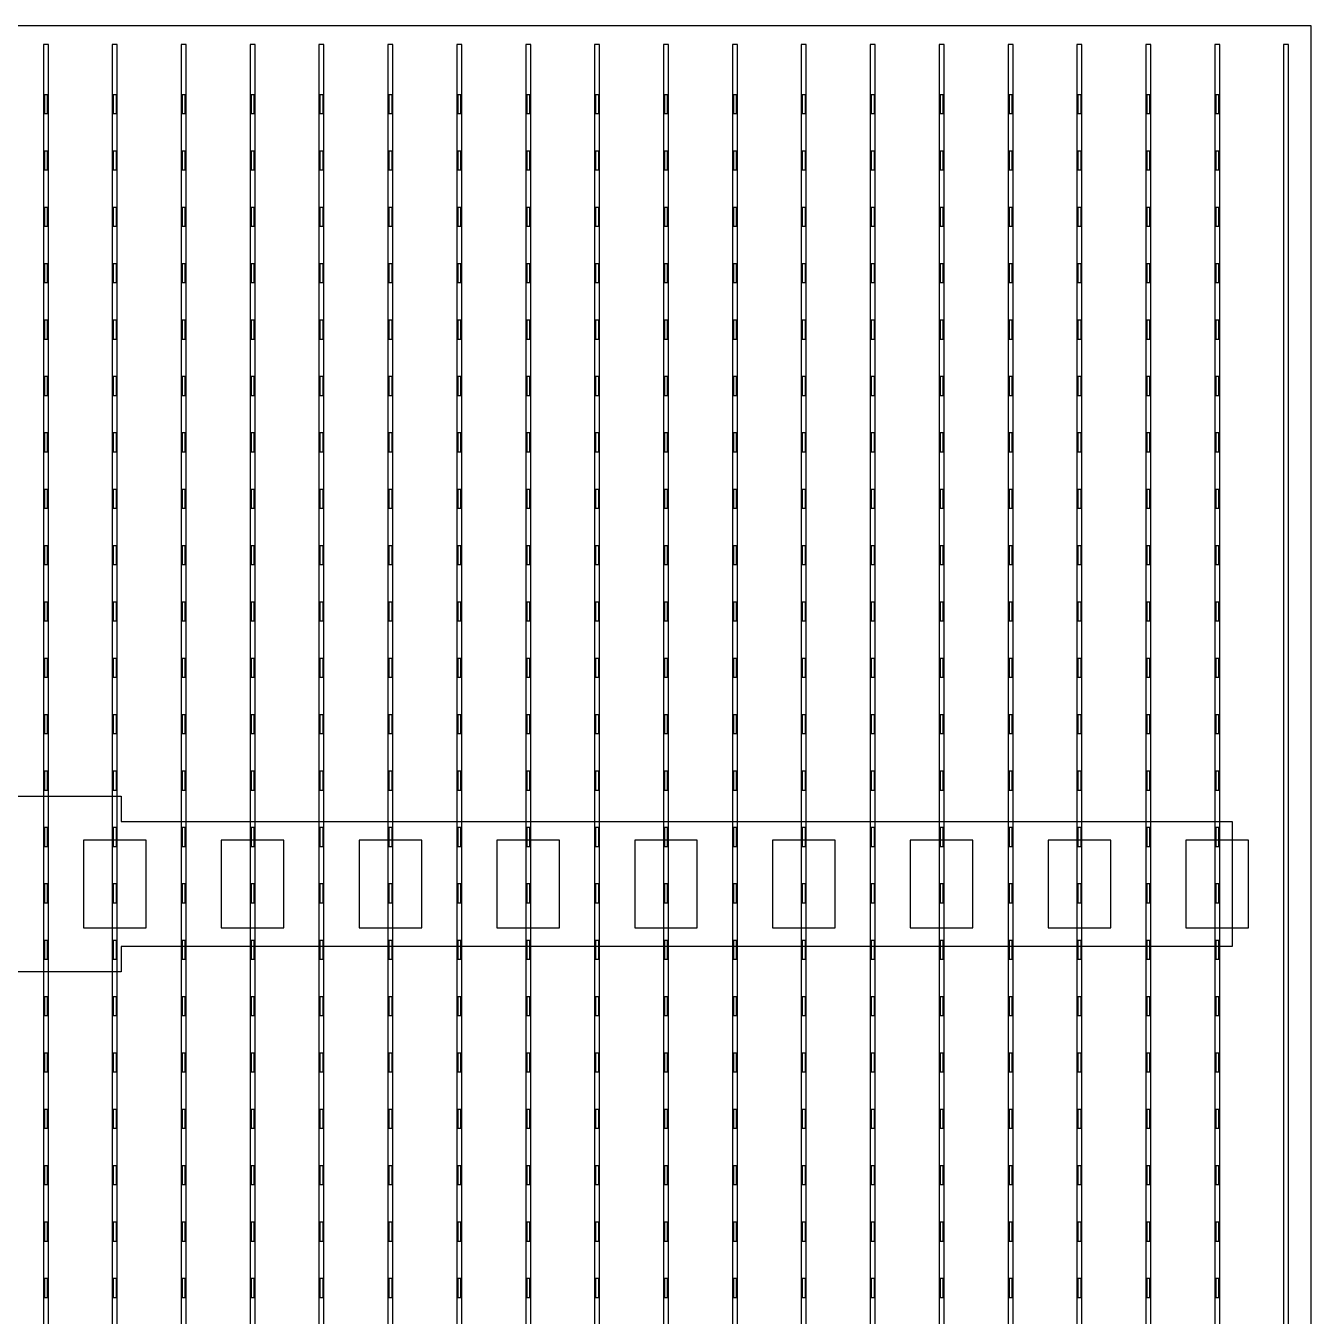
# Model space of a CAD drawing. Header units: millimetres. Extents: x -18 to 142, y -7 to 153.
# Drawn here: x 72.46 to 82.72, y 30.65 to 40.95 of the extents above; entities that cross this region are included whole.
import ezdxf

# ---------------------------------------------------------------- set-up
doc = ezdxf.new("R2010")
doc.units = ezdxf.units.MM
for name, color, linetype in [('BUSBARS', 3, 'Continuous'), ('CONTACT_PADS', 2, 'Continuous'), ('FINGERS', 1, 'Continuous'), ('INSULATION', 2, 'Continuous')]:
    doc.layers.add(name, color=color, linetype=linetype)

msp = doc.modelspace()

# ---------------------------------------------------------------- linework, layer by layer
at = {"layer": 'BUSBARS'}
msp.add_lwpolyline([(82.09, 34.6), (82.09, 33.6), (73.22, 33.6), (73.22, 33.4), (72.02, 33.4), (72.02, 33.6), (63.15, 33.6), (63.15, 34.6), (72.02, 34.6), (72.02, 34.8), (73.22, 34.8), (73.22, 34.6), (82.09, 34.6)], close=True, dxfattribs=at)
at = {"layer": 'CONTACT_PADS'}
for points in [[(72.633, 40.25), (72.633, 40.4), (72.608, 40.4), (72.608, 40.25), (72.633, 40.25)], [(73.183, 40.25), (73.183, 40.4), (73.158, 40.4), (73.158, 40.25), (73.183, 40.25)], [(73.733, 40.25), (73.733, 40.4), (73.708, 40.4), (73.708, 40.25), (73.733, 40.25)], [(74.283, 40.25), (74.283, 40.4), (74.258, 40.4), (74.258, 40.25), (74.283, 40.25)], [(74.833, 40.25), (74.833, 40.4), (74.808, 40.4), (74.808, 40.25), (74.833, 40.25)], [(75.383, 40.25), (75.383, 40.4), (75.358, 40.4), (75.358, 40.25), (75.383, 40.25)], [(75.933, 40.25), (75.933, 40.4), (75.908, 40.4), (75.908, 40.25), (75.933, 40.25)], [(76.483, 40.25), (76.483, 40.4), (76.458, 40.4), (76.458, 40.25), (76.483, 40.25)], [(77.033, 40.25), (77.033, 40.4), (77.008, 40.4), (77.008, 40.25), (77.033, 40.25)], [(77.583, 40.25), (77.583, 40.4), (77.558, 40.4), (77.558, 40.25), (77.583, 40.25)], [(78.133, 40.25), (78.133, 40.4), (78.108, 40.4), (78.108, 40.25), (78.133, 40.25)], [(78.683, 40.25), (78.683, 40.4), (78.658, 40.4), (78.658, 40.25), (78.683, 40.25)], [(79.233, 40.25), (79.233, 40.4), (79.208, 40.4), (79.208, 40.25), (79.233, 40.25)], [(79.783, 40.25), (79.783, 40.4), (79.758, 40.4), (79.758, 40.25), (79.783, 40.25)], [(80.333, 40.25), (80.333, 40.4), (80.308, 40.4), (80.308, 40.25), (80.333, 40.25)], [(80.883, 40.25), (80.883, 40.4), (80.858, 40.4), (80.858, 40.25), (80.883, 40.25)], [(81.433, 40.25), (81.433, 40.4), (81.408, 40.4), (81.408, 40.25), (81.433, 40.25)], [(81.983, 40.25), (81.983, 40.4), (81.958, 40.4), (81.958, 40.25), (81.983, 40.25)], [(72.633, 39.8), (72.633, 39.95), (72.608, 39.95), (72.608, 39.8), (72.633, 39.8)], [(73.183, 39.8), (73.183, 39.95), (73.158, 39.95), (73.158, 39.8), (73.183, 39.8)], [(73.733, 39.8), (73.733, 39.95), (73.708, 39.95), (73.708, 39.8), (73.733, 39.8)], [(74.283, 39.8), (74.283, 39.95), (74.258, 39.95), (74.258, 39.8), (74.283, 39.8)], [(74.833, 39.8), (74.833, 39.95), (74.808, 39.95), (74.808, 39.8), (74.833, 39.8)], [(75.383, 39.8), (75.383, 39.95), (75.358, 39.95), (75.358, 39.8), (75.383, 39.8)], [(75.933, 39.8), (75.933, 39.95), (75.908, 39.95), (75.908, 39.8), (75.933, 39.8)], [(76.483, 39.8), (76.483, 39.95), (76.458, 39.95), (76.458, 39.8), (76.483, 39.8)], [(77.033, 39.8), (77.033, 39.95), (77.008, 39.95), (77.008, 39.8), (77.033, 39.8)], [(77.583, 39.8), (77.583, 39.95), (77.558, 39.95), (77.558, 39.8), (77.583, 39.8)], [(78.133, 39.8), (78.133, 39.95), (78.108, 39.95), (78.108, 39.8), (78.133, 39.8)], [(78.683, 39.8), (78.683, 39.95), (78.658, 39.95), (78.658, 39.8), (78.683, 39.8)], [(79.233, 39.8), (79.233, 39.95), (79.208, 39.95), (79.208, 39.8), (79.233, 39.8)], [(79.783, 39.8), (79.783, 39.95), (79.758, 39.95), (79.758, 39.8), (79.783, 39.8)], [(80.333, 39.8), (80.333, 39.95), (80.308, 39.95), (80.308, 39.8), (80.333, 39.8)], [(80.883, 39.8), (80.883, 39.95), (80.858, 39.95), (80.858, 39.8), (80.883, 39.8)], [(81.433, 39.8), (81.433, 39.95), (81.408, 39.95), (81.408, 39.8), (81.433, 39.8)], [(81.983, 39.8), (81.983, 39.95), (81.958, 39.95), (81.958, 39.8), (81.983, 39.8)], [(72.633, 39.35), (72.633, 39.5), (72.608, 39.5), (72.608, 39.35), (72.633, 39.35)], [(73.183, 39.35), (73.183, 39.5), (73.158, 39.5), (73.158, 39.35), (73.183, 39.35)], [(73.733, 39.35), (73.733, 39.5), (73.708, 39.5), (73.708, 39.35), (73.733, 39.35)], [(74.283, 39.35), (74.283, 39.5), (74.258, 39.5), (74.258, 39.35), (74.283, 39.35)], [(74.833, 39.35), (74.833, 39.5), (74.808, 39.5), (74.808, 39.35), (74.833, 39.35)], [(75.383, 39.35), (75.383, 39.5), (75.358, 39.5), (75.358, 39.35), (75.383, 39.35)], [(75.933, 39.35), (75.933, 39.5), (75.908, 39.5), (75.908, 39.35), (75.933, 39.35)], [(76.483, 39.35), (76.483, 39.5), (76.458, 39.5), (76.458, 39.35), (76.483, 39.35)], [(77.033, 39.35), (77.033, 39.5), (77.008, 39.5), (77.008, 39.35), (77.033, 39.35)], [(77.583, 39.35), (77.583, 39.5), (77.558, 39.5), (77.558, 39.35), (77.583, 39.35)], [(78.133, 39.35), (78.133, 39.5), (78.108, 39.5), (78.108, 39.35), (78.133, 39.35)], [(78.683, 39.35), (78.683, 39.5), (78.658, 39.5), (78.658, 39.35), (78.683, 39.35)], [(79.233, 39.35), (79.233, 39.5), (79.208, 39.5), (79.208, 39.35), (79.233, 39.35)], [(79.783, 39.35), (79.783, 39.5), (79.758, 39.5), (79.758, 39.35), (79.783, 39.35)], [(80.333, 39.35), (80.333, 39.5), (80.308, 39.5), (80.308, 39.35), (80.333, 39.35)], [(80.883, 39.35), (80.883, 39.5), (80.858, 39.5), (80.858, 39.35), (80.883, 39.35)], [(81.433, 39.35), (81.433, 39.5), (81.408, 39.5), (81.408, 39.35), (81.433, 39.35)], [(81.983, 39.35), (81.983, 39.5), (81.958, 39.5), (81.958, 39.35), (81.983, 39.35)], [(72.633, 38.9), (72.633, 39.05), (72.608, 39.05), (72.608, 38.9), (72.633, 38.9)], [(73.183, 38.9), (73.183, 39.05), (73.158, 39.05), (73.158, 38.9), (73.183, 38.9)], [(73.733, 38.9), (73.733, 39.05), (73.708, 39.05), (73.708, 38.9), (73.733, 38.9)], [(74.283, 38.9), (74.283, 39.05), (74.258, 39.05), (74.258, 38.9), (74.283, 38.9)], [(74.833, 38.9), (74.833, 39.05), (74.808, 39.05), (74.808, 38.9), (74.833, 38.9)], [(75.383, 38.9), (75.383, 39.05), (75.358, 39.05), (75.358, 38.9), (75.383, 38.9)], [(75.933, 38.9), (75.933, 39.05), (75.908, 39.05), (75.908, 38.9), (75.933, 38.9)], [(76.483, 38.9), (76.483, 39.05), (76.458, 39.05), (76.458, 38.9), (76.483, 38.9)], [(77.033, 38.9), (77.033, 39.05), (77.008, 39.05), (77.008, 38.9), (77.033, 38.9)], [(77.583, 38.9), (77.583, 39.05), (77.558, 39.05), (77.558, 38.9), (77.583, 38.9)], [(78.133, 38.9), (78.133, 39.05), (78.108, 39.05), (78.108, 38.9), (78.133, 38.9)], [(78.683, 38.9), (78.683, 39.05), (78.658, 39.05), (78.658, 38.9), (78.683, 38.9)], [(79.233, 38.9), (79.233, 39.05), (79.208, 39.05), (79.208, 38.9), (79.233, 38.9)], [(79.783, 38.9), (79.783, 39.05), (79.758, 39.05), (79.758, 38.9), (79.783, 38.9)], [(80.333, 38.9), (80.333, 39.05), (80.308, 39.05), (80.308, 38.9), (80.333, 38.9)], [(80.883, 38.9), (80.883, 39.05), (80.858, 39.05), (80.858, 38.9), (80.883, 38.9)], [(81.433, 38.9), (81.433, 39.05), (81.408, 39.05), (81.408, 38.9), (81.433, 38.9)], [(81.983, 38.9), (81.983, 39.05), (81.958, 39.05), (81.958, 38.9), (81.983, 38.9)], [(72.633, 38.45), (72.633, 38.6), (72.608, 38.6), (72.608, 38.45), (72.633, 38.45)], [(73.183, 38.45), (73.183, 38.6), (73.158, 38.6), (73.158, 38.45), (73.183, 38.45)], [(73.733, 38.45), (73.733, 38.6), (73.708, 38.6), (73.708, 38.45), (73.733, 38.45)], [(74.283, 38.45), (74.283, 38.6), (74.258, 38.6), (74.258, 38.45), (74.283, 38.45)], [(74.833, 38.45), (74.833, 38.6), (74.808, 38.6), (74.808, 38.45), (74.833, 38.45)], [(75.383, 38.45), (75.383, 38.6), (75.358, 38.6), (75.358, 38.45), (75.383, 38.45)], [(75.933, 38.45), (75.933, 38.6), (75.908, 38.6), (75.908, 38.45), (75.933, 38.45)], [(76.483, 38.45), (76.483, 38.6), (76.458, 38.6), (76.458, 38.45), (76.483, 38.45)], [(77.033, 38.45), (77.033, 38.6), (77.008, 38.6), (77.008, 38.45), (77.033, 38.45)], [(77.583, 38.45), (77.583, 38.6), (77.558, 38.6), (77.558, 38.45), (77.583, 38.45)], [(78.133, 38.45), (78.133, 38.6), (78.108, 38.6), (78.108, 38.45), (78.133, 38.45)], [(78.683, 38.45), (78.683, 38.6), (78.658, 38.6), (78.658, 38.45), (78.683, 38.45)], [(79.233, 38.45), (79.233, 38.6), (79.208, 38.6), (79.208, 38.45), (79.233, 38.45)], [(79.783, 38.45), (79.783, 38.6), (79.758, 38.6), (79.758, 38.45), (79.783, 38.45)], [(80.333, 38.45), (80.333, 38.6), (80.308, 38.6), (80.308, 38.45), (80.333, 38.45)], [(80.883, 38.45), (80.883, 38.6), (80.858, 38.6), (80.858, 38.45), (80.883, 38.45)], [(81.433, 38.45), (81.433, 38.6), (81.408, 38.6), (81.408, 38.45), (81.433, 38.45)], [(81.983, 38.45), (81.983, 38.6), (81.958, 38.6), (81.958, 38.45), (81.983, 38.45)], [(72.633, 38), (72.633, 38.15), (72.608, 38.15), (72.608, 38), (72.633, 38)], [(73.183, 38), (73.183, 38.15), (73.158, 38.15), (73.158, 38), (73.183, 38)], [(73.733, 38), (73.733, 38.15), (73.708, 38.15), (73.708, 38), (73.733, 38)], [(74.283, 38), (74.283, 38.15), (74.258, 38.15), (74.258, 38), (74.283, 38)], [(74.833, 38), (74.833, 38.15), (74.808, 38.15), (74.808, 38), (74.833, 38)], [(75.383, 38), (75.383, 38.15), (75.358, 38.15), (75.358, 38), (75.383, 38)], [(75.933, 38), (75.933, 38.15), (75.908, 38.15), (75.908, 38), (75.933, 38)], [(76.483, 38), (76.483, 38.15), (76.458, 38.15), (76.458, 38), (76.483, 38)], [(77.033, 38), (77.033, 38.15), (77.008, 38.15), (77.008, 38), (77.033, 38)], [(77.583, 38), (77.583, 38.15), (77.558, 38.15), (77.558, 38), (77.583, 38)], [(78.133, 38), (78.133, 38.15), (78.108, 38.15), (78.108, 38), (78.133, 38)], [(78.683, 38), (78.683, 38.15), (78.658, 38.15), (78.658, 38), (78.683, 38)], [(79.233, 38), (79.233, 38.15), (79.208, 38.15), (79.208, 38), (79.233, 38)], [(79.783, 38), (79.783, 38.15), (79.758, 38.15), (79.758, 38), (79.783, 38)], [(80.333, 38), (80.333, 38.15), (80.308, 38.15), (80.308, 38), (80.333, 38)], [(80.883, 38), (80.883, 38.15), (80.858, 38.15), (80.858, 38), (80.883, 38)], [(81.433, 38), (81.433, 38.15), (81.408, 38.15), (81.408, 38), (81.433, 38)], [(81.983, 38), (81.983, 38.15), (81.958, 38.15), (81.958, 38), (81.983, 38)], [(72.633, 37.55), (72.633, 37.7), (72.608, 37.7), (72.608, 37.55), (72.633, 37.55)], [(73.183, 37.55), (73.183, 37.7), (73.158, 37.7), (73.158, 37.55), (73.183, 37.55)], [(73.733, 37.55), (73.733, 37.7), (73.708, 37.7), (73.708, 37.55), (73.733, 37.55)], [(74.283, 37.55), (74.283, 37.7), (74.258, 37.7), (74.258, 37.55), (74.283, 37.55)], [(74.833, 37.55), (74.833, 37.7), (74.808, 37.7), (74.808, 37.55), (74.833, 37.55)], [(75.383, 37.55), (75.383, 37.7), (75.358, 37.7), (75.358, 37.55), (75.383, 37.55)], [(75.933, 37.55), (75.933, 37.7), (75.908, 37.7), (75.908, 37.55), (75.933, 37.55)], [(76.483, 37.55), (76.483, 37.7), (76.458, 37.7), (76.458, 37.55), (76.483, 37.55)], [(77.033, 37.55), (77.033, 37.7), (77.008, 37.7), (77.008, 37.55), (77.033, 37.55)], [(77.583, 37.55), (77.583, 37.7), (77.558, 37.7), (77.558, 37.55), (77.583, 37.55)], [(78.133, 37.55), (78.133, 37.7), (78.108, 37.7), (78.108, 37.55), (78.133, 37.55)], [(78.683, 37.55), (78.683, 37.7), (78.658, 37.7), (78.658, 37.55), (78.683, 37.55)], [(79.233, 37.55), (79.233, 37.7), (79.208, 37.7), (79.208, 37.55), (79.233, 37.55)], [(79.783, 37.55), (79.783, 37.7), (79.758, 37.7), (79.758, 37.55), (79.783, 37.55)], [(80.333, 37.55), (80.333, 37.7), (80.308, 37.7), (80.308, 37.55), (80.333, 37.55)], [(80.883, 37.55), (80.883, 37.7), (80.858, 37.7), (80.858, 37.55), (80.883, 37.55)], [(81.433, 37.55), (81.433, 37.7), (81.408, 37.7), (81.408, 37.55), (81.433, 37.55)], [(81.983, 37.55), (81.983, 37.7), (81.958, 37.7), (81.958, 37.55), (81.983, 37.55)], [(72.633, 37.1), (72.633, 37.25), (72.608, 37.25), (72.608, 37.1), (72.633, 37.1)], [(73.183, 37.1), (73.183, 37.25), (73.158, 37.25), (73.158, 37.1), (73.183, 37.1)], [(73.733, 37.1), (73.733, 37.25), (73.708, 37.25), (73.708, 37.1), (73.733, 37.1)], [(74.283, 37.1), (74.283, 37.25), (74.258, 37.25), (74.258, 37.1), (74.283, 37.1)], [(74.833, 37.1), (74.833, 37.25), (74.808, 37.25), (74.808, 37.1), (74.833, 37.1)], [(75.383, 37.1), (75.383, 37.25), (75.358, 37.25), (75.358, 37.1), (75.383, 37.1)], [(75.933, 37.1), (75.933, 37.25), (75.908, 37.25), (75.908, 37.1), (75.933, 37.1)], [(76.483, 37.1), (76.483, 37.25), (76.458, 37.25), (76.458, 37.1), (76.483, 37.1)], [(77.033, 37.1), (77.033, 37.25), (77.008, 37.25), (77.008, 37.1), (77.033, 37.1)], [(77.583, 37.1), (77.583, 37.25), (77.558, 37.25), (77.558, 37.1), (77.583, 37.1)], [(78.133, 37.1), (78.133, 37.25), (78.108, 37.25), (78.108, 37.1), (78.133, 37.1)], [(78.683, 37.1), (78.683, 37.25), (78.658, 37.25), (78.658, 37.1), (78.683, 37.1)], [(79.233, 37.1), (79.233, 37.25), (79.208, 37.25), (79.208, 37.1), (79.233, 37.1)], [(79.783, 37.1), (79.783, 37.25), (79.758, 37.25), (79.758, 37.1), (79.783, 37.1)], [(80.333, 37.1), (80.333, 37.25), (80.308, 37.25), (80.308, 37.1), (80.333, 37.1)], [(80.883, 37.1), (80.883, 37.25), (80.858, 37.25), (80.858, 37.1), (80.883, 37.1)], [(81.433, 37.1), (81.433, 37.25), (81.408, 37.25), (81.408, 37.1), (81.433, 37.1)], [(81.983, 37.1), (81.983, 37.25), (81.958, 37.25), (81.958, 37.1), (81.983, 37.1)], [(72.633, 36.65), (72.633, 36.8), (72.608, 36.8), (72.608, 36.65), (72.633, 36.65)], [(73.183, 36.65), (73.183, 36.8), (73.158, 36.8), (73.158, 36.65), (73.183, 36.65)], [(73.733, 36.65), (73.733, 36.8), (73.708, 36.8), (73.708, 36.65), (73.733, 36.65)], [(74.283, 36.65), (74.283, 36.8), (74.258, 36.8), (74.258, 36.65), (74.283, 36.65)], [(74.833, 36.65), (74.833, 36.8), (74.808, 36.8), (74.808, 36.65), (74.833, 36.65)], [(75.383, 36.65), (75.383, 36.8), (75.358, 36.8), (75.358, 36.65), (75.383, 36.65)], [(75.933, 36.65), (75.933, 36.8), (75.908, 36.8), (75.908, 36.65), (75.933, 36.65)], [(76.483, 36.65), (76.483, 36.8), (76.458, 36.8), (76.458, 36.65), (76.483, 36.65)], [(77.033, 36.65), (77.033, 36.8), (77.008, 36.8), (77.008, 36.65), (77.033, 36.65)], [(77.583, 36.65), (77.583, 36.8), (77.558, 36.8), (77.558, 36.65), (77.583, 36.65)], [(78.133, 36.65), (78.133, 36.8), (78.108, 36.8), (78.108, 36.65), (78.133, 36.65)], [(78.683, 36.65), (78.683, 36.8), (78.658, 36.8), (78.658, 36.65), (78.683, 36.65)], [(79.233, 36.65), (79.233, 36.8), (79.208, 36.8), (79.208, 36.65), (79.233, 36.65)], [(79.783, 36.65), (79.783, 36.8), (79.758, 36.8), (79.758, 36.65), (79.783, 36.65)], [(80.333, 36.65), (80.333, 36.8), (80.308, 36.8), (80.308, 36.65), (80.333, 36.65)], [(80.883, 36.65), (80.883, 36.8), (80.858, 36.8), (80.858, 36.65), (80.883, 36.65)], [(81.433, 36.65), (81.433, 36.8), (81.408, 36.8), (81.408, 36.65), (81.433, 36.65)], [(81.983, 36.65), (81.983, 36.8), (81.958, 36.8), (81.958, 36.65), (81.983, 36.65)], [(72.633, 36.2), (72.633, 36.35), (72.608, 36.35), (72.608, 36.2), (72.633, 36.2)], [(73.183, 36.2), (73.183, 36.35), (73.158, 36.35), (73.158, 36.2), (73.183, 36.2)], [(73.733, 36.2), (73.733, 36.35), (73.708, 36.35), (73.708, 36.2), (73.733, 36.2)], [(74.283, 36.2), (74.283, 36.35), (74.258, 36.35), (74.258, 36.2), (74.283, 36.2)], [(74.833, 36.2), (74.833, 36.35), (74.808, 36.35), (74.808, 36.2), (74.833, 36.2)], [(75.383, 36.2), (75.383, 36.35), (75.358, 36.35), (75.358, 36.2), (75.383, 36.2)], [(75.933, 36.2), (75.933, 36.35), (75.908, 36.35), (75.908, 36.2), (75.933, 36.2)], [(76.483, 36.2), (76.483, 36.35), (76.458, 36.35), (76.458, 36.2), (76.483, 36.2)], [(77.033, 36.2), (77.033, 36.35), (77.008, 36.35), (77.008, 36.2), (77.033, 36.2)], [(77.583, 36.2), (77.583, 36.35), (77.558, 36.35), (77.558, 36.2), (77.583, 36.2)], [(78.133, 36.2), (78.133, 36.35), (78.108, 36.35), (78.108, 36.2), (78.133, 36.2)], [(78.683, 36.2), (78.683, 36.35), (78.658, 36.35), (78.658, 36.2), (78.683, 36.2)], [(79.233, 36.2), (79.233, 36.35), (79.208, 36.35), (79.208, 36.2), (79.233, 36.2)], [(79.783, 36.2), (79.783, 36.35), (79.758, 36.35), (79.758, 36.2), (79.783, 36.2)], [(80.333, 36.2), (80.333, 36.35), (80.308, 36.35), (80.308, 36.2), (80.333, 36.2)], [(80.883, 36.2), (80.883, 36.35), (80.858, 36.35), (80.858, 36.2), (80.883, 36.2)], [(81.433, 36.2), (81.433, 36.35), (81.408, 36.35), (81.408, 36.2), (81.433, 36.2)], [(81.983, 36.2), (81.983, 36.35), (81.958, 36.35), (81.958, 36.2), (81.983, 36.2)], [(72.633, 35.75), (72.633, 35.9), (72.608, 35.9), (72.608, 35.75), (72.633, 35.75)], [(73.183, 35.75), (73.183, 35.9), (73.158, 35.9), (73.158, 35.75), (73.183, 35.75)], [(73.733, 35.75), (73.733, 35.9), (73.708, 35.9), (73.708, 35.75), (73.733, 35.75)], [(74.283, 35.75), (74.283, 35.9), (74.258, 35.9), (74.258, 35.75), (74.283, 35.75)], [(74.833, 35.75), (74.833, 35.9), (74.808, 35.9), (74.808, 35.75), (74.833, 35.75)], [(75.383, 35.75), (75.383, 35.9), (75.358, 35.9), (75.358, 35.75), (75.383, 35.75)], [(75.933, 35.75), (75.933, 35.9), (75.908, 35.9), (75.908, 35.75), (75.933, 35.75)], [(76.483, 35.75), (76.483, 35.9), (76.458, 35.9), (76.458, 35.75), (76.483, 35.75)], [(77.033, 35.75), (77.033, 35.9), (77.008, 35.9), (77.008, 35.75), (77.033, 35.75)], [(77.583, 35.75), (77.583, 35.9), (77.558, 35.9), (77.558, 35.75), (77.583, 35.75)], [(78.133, 35.75), (78.133, 35.9), (78.108, 35.9), (78.108, 35.75), (78.133, 35.75)], [(78.683, 35.75), (78.683, 35.9), (78.658, 35.9), (78.658, 35.75), (78.683, 35.75)], [(79.233, 35.75), (79.233, 35.9), (79.208, 35.9), (79.208, 35.75), (79.233, 35.75)], [(79.783, 35.75), (79.783, 35.9), (79.758, 35.9), (79.758, 35.75), (79.783, 35.75)], [(80.333, 35.75), (80.333, 35.9), (80.308, 35.9), (80.308, 35.75), (80.333, 35.75)], [(80.883, 35.75), (80.883, 35.9), (80.858, 35.9), (80.858, 35.75), (80.883, 35.75)], [(81.433, 35.75), (81.433, 35.9), (81.408, 35.9), (81.408, 35.75), (81.433, 35.75)], [(81.983, 35.75), (81.983, 35.9), (81.958, 35.9), (81.958, 35.75), (81.983, 35.75)], [(72.633, 35.3), (72.633, 35.45), (72.608, 35.45), (72.608, 35.3), (72.633, 35.3)], [(73.183, 35.3), (73.183, 35.45), (73.158, 35.45), (73.158, 35.3), (73.183, 35.3)], [(73.733, 35.3), (73.733, 35.45), (73.708, 35.45), (73.708, 35.3), (73.733, 35.3)], [(74.283, 35.3), (74.283, 35.45), (74.258, 35.45), (74.258, 35.3), (74.283, 35.3)], [(74.833, 35.3), (74.833, 35.45), (74.808, 35.45), (74.808, 35.3), (74.833, 35.3)], [(75.383, 35.3), (75.383, 35.45), (75.358, 35.45), (75.358, 35.3), (75.383, 35.3)], [(75.933, 35.3), (75.933, 35.45), (75.908, 35.45), (75.908, 35.3), (75.933, 35.3)], [(76.483, 35.3), (76.483, 35.45), (76.458, 35.45), (76.458, 35.3), (76.483, 35.3)], [(77.033, 35.3), (77.033, 35.45), (77.008, 35.45), (77.008, 35.3), (77.033, 35.3)], [(77.583, 35.3), (77.583, 35.45), (77.558, 35.45), (77.558, 35.3), (77.583, 35.3)], [(78.133, 35.3), (78.133, 35.45), (78.108, 35.45), (78.108, 35.3), (78.133, 35.3)], [(78.683, 35.3), (78.683, 35.45), (78.658, 35.45), (78.658, 35.3), (78.683, 35.3)], [(79.233, 35.3), (79.233, 35.45), (79.208, 35.45), (79.208, 35.3), (79.233, 35.3)], [(79.783, 35.3), (79.783, 35.45), (79.758, 35.45), (79.758, 35.3), (79.783, 35.3)], [(80.333, 35.3), (80.333, 35.45), (80.308, 35.45), (80.308, 35.3), (80.333, 35.3)], [(80.883, 35.3), (80.883, 35.45), (80.858, 35.45), (80.858, 35.3), (80.883, 35.3)], [(81.433, 35.3), (81.433, 35.45), (81.408, 35.45), (81.408, 35.3), (81.433, 35.3)], [(81.983, 35.3), (81.983, 35.45), (81.958, 35.45), (81.958, 35.3), (81.983, 35.3)], [(72.633, 34.85), (72.633, 35), (72.608, 35), (72.608, 34.85), (72.633, 34.85)], [(73.183, 34.85), (73.183, 35), (73.158, 35), (73.158, 34.85), (73.183, 34.85)], [(73.733, 34.85), (73.733, 35), (73.708, 35), (73.708, 34.85), (73.733, 34.85)], [(74.283, 34.85), (74.283, 35), (74.258, 35), (74.258, 34.85), (74.283, 34.85)], [(74.833, 34.85), (74.833, 35), (74.808, 35), (74.808, 34.85), (74.833, 34.85)], [(75.383, 34.85), (75.383, 35), (75.358, 35), (75.358, 34.85), (75.383, 34.85)], [(75.933, 34.85), (75.933, 35), (75.908, 35), (75.908, 34.85), (75.933, 34.85)], [(76.483, 34.85), (76.483, 35), (76.458, 35), (76.458, 34.85), (76.483, 34.85)], [(77.033, 34.85), (77.033, 35), (77.008, 35), (77.008, 34.85), (77.033, 34.85)], [(77.583, 34.85), (77.583, 35), (77.558, 35), (77.558, 34.85), (77.583, 34.85)], [(78.133, 34.85), (78.133, 35), (78.108, 35), (78.108, 34.85), (78.133, 34.85)], [(78.683, 34.85), (78.683, 35), (78.658, 35), (78.658, 34.85), (78.683, 34.85)], [(79.233, 34.85), (79.233, 35), (79.208, 35), (79.208, 34.85), (79.233, 34.85)], [(79.783, 34.85), (79.783, 35), (79.758, 35), (79.758, 34.85), (79.783, 34.85)], [(80.333, 34.85), (80.333, 35), (80.308, 35), (80.308, 34.85), (80.333, 34.85)], [(80.883, 34.85), (80.883, 35), (80.858, 35), (80.858, 34.85), (80.883, 34.85)], [(81.433, 34.85), (81.433, 35), (81.408, 35), (81.408, 34.85), (81.433, 34.85)], [(81.983, 34.85), (81.983, 35), (81.958, 35), (81.958, 34.85), (81.983, 34.85)], [(72.633, 34.4), (72.633, 34.55), (72.608, 34.55), (72.608, 34.4), (72.633, 34.4)], [(73.183, 34.4), (73.183, 34.55), (73.158, 34.55), (73.158, 34.4), (73.183, 34.4)], [(73.733, 34.4), (73.733, 34.55), (73.708, 34.55), (73.708, 34.4), (73.733, 34.4)], [(74.283, 34.4), (74.283, 34.55), (74.258, 34.55), (74.258, 34.4), (74.283, 34.4)], [(74.833, 34.4), (74.833, 34.55), (74.808, 34.55), (74.808, 34.4), (74.833, 34.4)], [(75.383, 34.4), (75.383, 34.55), (75.358, 34.55), (75.358, 34.4), (75.383, 34.4)], [(75.933, 34.4), (75.933, 34.55), (75.908, 34.55), (75.908, 34.4), (75.933, 34.4)], [(76.483, 34.4), (76.483, 34.55), (76.458, 34.55), (76.458, 34.4), (76.483, 34.4)], [(77.033, 34.4), (77.033, 34.55), (77.008, 34.55), (77.008, 34.4), (77.033, 34.4)], [(77.583, 34.4), (77.583, 34.55), (77.558, 34.55), (77.558, 34.4), (77.583, 34.4)], [(78.133, 34.4), (78.133, 34.55), (78.108, 34.55), (78.108, 34.4), (78.133, 34.4)], [(78.683, 34.4), (78.683, 34.55), (78.658, 34.55), (78.658, 34.4), (78.683, 34.4)], [(79.233, 34.4), (79.233, 34.55), (79.208, 34.55), (79.208, 34.4), (79.233, 34.4)], [(79.783, 34.4), (79.783, 34.55), (79.758, 34.55), (79.758, 34.4), (79.783, 34.4)], [(80.333, 34.4), (80.333, 34.55), (80.308, 34.55), (80.308, 34.4), (80.333, 34.4)], [(80.883, 34.4), (80.883, 34.55), (80.858, 34.55), (80.858, 34.4), (80.883, 34.4)], [(81.433, 34.4), (81.433, 34.55), (81.408, 34.55), (81.408, 34.4), (81.433, 34.4)], [(81.983, 34.4), (81.983, 34.55), (81.958, 34.55), (81.958, 34.4), (81.983, 34.4)], [(72.633, 33.95), (72.633, 34.1), (72.608, 34.1), (72.608, 33.95), (72.633, 33.95)], [(73.183, 33.95), (73.183, 34.1), (73.158, 34.1), (73.158, 33.95), (73.183, 33.95)], [(73.733, 33.95), (73.733, 34.1), (73.708, 34.1), (73.708, 33.95), (73.733, 33.95)], [(74.283, 33.95), (74.283, 34.1), (74.258, 34.1), (74.258, 33.95), (74.283, 33.95)], [(74.833, 33.95), (74.833, 34.1), (74.808, 34.1), (74.808, 33.95), (74.833, 33.95)], [(75.383, 33.95), (75.383, 34.1), (75.358, 34.1), (75.358, 33.95), (75.383, 33.95)], [(75.933, 33.95), (75.933, 34.1), (75.908, 34.1), (75.908, 33.95), (75.933, 33.95)], [(76.483, 33.95), (76.483, 34.1), (76.458, 34.1), (76.458, 33.95), (76.483, 33.95)], [(77.033, 33.95), (77.033, 34.1), (77.008, 34.1), (77.008, 33.95), (77.033, 33.95)], [(77.583, 33.95), (77.583, 34.1), (77.558, 34.1), (77.558, 33.95), (77.583, 33.95)], [(78.133, 33.95), (78.133, 34.1), (78.108, 34.1), (78.108, 33.95), (78.133, 33.95)], [(78.683, 33.95), (78.683, 34.1), (78.658, 34.1), (78.658, 33.95), (78.683, 33.95)], [(79.233, 33.95), (79.233, 34.1), (79.208, 34.1), (79.208, 33.95), (79.233, 33.95)], [(79.783, 33.95), (79.783, 34.1), (79.758, 34.1), (79.758, 33.95), (79.783, 33.95)], [(80.333, 33.95), (80.333, 34.1), (80.308, 34.1), (80.308, 33.95), (80.333, 33.95)], [(80.883, 33.95), (80.883, 34.1), (80.858, 34.1), (80.858, 33.95), (80.883, 33.95)], [(81.433, 33.95), (81.433, 34.1), (81.408, 34.1), (81.408, 33.95), (81.433, 33.95)], [(81.983, 33.95), (81.983, 34.1), (81.958, 34.1), (81.958, 33.95), (81.983, 33.95)], [(72.633, 33.5), (72.633, 33.65), (72.608, 33.65), (72.608, 33.5), (72.633, 33.5)], [(73.183, 33.5), (73.183, 33.65), (73.158, 33.65), (73.158, 33.5), (73.183, 33.5)], [(73.733, 33.5), (73.733, 33.65), (73.708, 33.65), (73.708, 33.5), (73.733, 33.5)], [(74.283, 33.5), (74.283, 33.65), (74.258, 33.65), (74.258, 33.5), (74.283, 33.5)], [(74.833, 33.5), (74.833, 33.65), (74.808, 33.65), (74.808, 33.5), (74.833, 33.5)], [(75.383, 33.5), (75.383, 33.65), (75.358, 33.65), (75.358, 33.5), (75.383, 33.5)], [(75.933, 33.5), (75.933, 33.65), (75.908, 33.65), (75.908, 33.5), (75.933, 33.5)], [(76.483, 33.5), (76.483, 33.65), (76.458, 33.65), (76.458, 33.5), (76.483, 33.5)], [(77.033, 33.5), (77.033, 33.65), (77.008, 33.65), (77.008, 33.5), (77.033, 33.5)], [(77.583, 33.5), (77.583, 33.65), (77.558, 33.65), (77.558, 33.5), (77.583, 33.5)], [(78.133, 33.5), (78.133, 33.65), (78.108, 33.65), (78.108, 33.5), (78.133, 33.5)], [(78.683, 33.5), (78.683, 33.65), (78.658, 33.65), (78.658, 33.5), (78.683, 33.5)], [(79.233, 33.5), (79.233, 33.65), (79.208, 33.65), (79.208, 33.5), (79.233, 33.5)], [(79.783, 33.5), (79.783, 33.65), (79.758, 33.65), (79.758, 33.5), (79.783, 33.5)], [(80.333, 33.5), (80.333, 33.65), (80.308, 33.65), (80.308, 33.5), (80.333, 33.5)], [(80.883, 33.5), (80.883, 33.65), (80.858, 33.65), (80.858, 33.5), (80.883, 33.5)], [(81.433, 33.5), (81.433, 33.65), (81.408, 33.65), (81.408, 33.5), (81.433, 33.5)], [(81.983, 33.5), (81.983, 33.65), (81.958, 33.65), (81.958, 33.5), (81.983, 33.5)], [(72.633, 33.05), (72.633, 33.2), (72.608, 33.2), (72.608, 33.05), (72.633, 33.05)], [(73.183, 33.05), (73.183, 33.2), (73.158, 33.2), (73.158, 33.05), (73.183, 33.05)], [(73.733, 33.05), (73.733, 33.2), (73.708, 33.2), (73.708, 33.05), (73.733, 33.05)], [(74.283, 33.05), (74.283, 33.2), (74.258, 33.2), (74.258, 33.05), (74.283, 33.05)], [(74.833, 33.05), (74.833, 33.2), (74.808, 33.2), (74.808, 33.05), (74.833, 33.05)], [(75.383, 33.05), (75.383, 33.2), (75.358, 33.2), (75.358, 33.05), (75.383, 33.05)], [(75.933, 33.05), (75.933, 33.2), (75.908, 33.2), (75.908, 33.05), (75.933, 33.05)], [(76.483, 33.05), (76.483, 33.2), (76.458, 33.2), (76.458, 33.05), (76.483, 33.05)], [(77.033, 33.05), (77.033, 33.2), (77.008, 33.2), (77.008, 33.05), (77.033, 33.05)], [(77.583, 33.05), (77.583, 33.2), (77.558, 33.2), (77.558, 33.05), (77.583, 33.05)], [(78.133, 33.05), (78.133, 33.2), (78.108, 33.2), (78.108, 33.05), (78.133, 33.05)], [(78.683, 33.05), (78.683, 33.2), (78.658, 33.2), (78.658, 33.05), (78.683, 33.05)], [(79.233, 33.05), (79.233, 33.2), (79.208, 33.2), (79.208, 33.05), (79.233, 33.05)], [(79.783, 33.05), (79.783, 33.2), (79.758, 33.2), (79.758, 33.05), (79.783, 33.05)], [(80.333, 33.05), (80.333, 33.2), (80.308, 33.2), (80.308, 33.05), (80.333, 33.05)], [(80.883, 33.05), (80.883, 33.2), (80.858, 33.2), (80.858, 33.05), (80.883, 33.05)], [(81.433, 33.05), (81.433, 33.2), (81.408, 33.2), (81.408, 33.05), (81.433, 33.05)], [(81.983, 33.05), (81.983, 33.2), (81.958, 33.2), (81.958, 33.05), (81.983, 33.05)], [(72.633, 32.6), (72.633, 32.75), (72.608, 32.75), (72.608, 32.6), (72.633, 32.6)], [(73.183, 32.6), (73.183, 32.75), (73.158, 32.75), (73.158, 32.6), (73.183, 32.6)], [(73.733, 32.6), (73.733, 32.75), (73.708, 32.75), (73.708, 32.6), (73.733, 32.6)], [(74.283, 32.6), (74.283, 32.75), (74.258, 32.75), (74.258, 32.6), (74.283, 32.6)], [(74.833, 32.6), (74.833, 32.75), (74.808, 32.75), (74.808, 32.6), (74.833, 32.6)], [(75.383, 32.6), (75.383, 32.75), (75.358, 32.75), (75.358, 32.6), (75.383, 32.6)], [(75.933, 32.6), (75.933, 32.75), (75.908, 32.75), (75.908, 32.6), (75.933, 32.6)], [(76.483, 32.6), (76.483, 32.75), (76.458, 32.75), (76.458, 32.6), (76.483, 32.6)], [(77.033, 32.6), (77.033, 32.75), (77.008, 32.75), (77.008, 32.6), (77.033, 32.6)], [(77.583, 32.6), (77.583, 32.75), (77.558, 32.75), (77.558, 32.6), (77.583, 32.6)], [(78.133, 32.6), (78.133, 32.75), (78.108, 32.75), (78.108, 32.6), (78.133, 32.6)], [(78.683, 32.6), (78.683, 32.75), (78.658, 32.75), (78.658, 32.6), (78.683, 32.6)], [(79.233, 32.6), (79.233, 32.75), (79.208, 32.75), (79.208, 32.6), (79.233, 32.6)], [(79.783, 32.6), (79.783, 32.75), (79.758, 32.75), (79.758, 32.6), (79.783, 32.6)], [(80.333, 32.6), (80.333, 32.75), (80.308, 32.75), (80.308, 32.6), (80.333, 32.6)], [(80.883, 32.6), (80.883, 32.75), (80.858, 32.75), (80.858, 32.6), (80.883, 32.6)], [(81.433, 32.6), (81.433, 32.75), (81.408, 32.75), (81.408, 32.6), (81.433, 32.6)], [(81.983, 32.6), (81.983, 32.75), (81.958, 32.75), (81.958, 32.6), (81.983, 32.6)], [(72.633, 32.15), (72.633, 32.3), (72.608, 32.3), (72.608, 32.15), (72.633, 32.15)], [(73.183, 32.15), (73.183, 32.3), (73.158, 32.3), (73.158, 32.15), (73.183, 32.15)], [(73.733, 32.15), (73.733, 32.3), (73.708, 32.3), (73.708, 32.15), (73.733, 32.15)], [(74.283, 32.15), (74.283, 32.3), (74.258, 32.3), (74.258, 32.15), (74.283, 32.15)], [(74.833, 32.15), (74.833, 32.3), (74.808, 32.3), (74.808, 32.15), (74.833, 32.15)], [(75.383, 32.15), (75.383, 32.3), (75.358, 32.3), (75.358, 32.15), (75.383, 32.15)], [(75.933, 32.15), (75.933, 32.3), (75.908, 32.3), (75.908, 32.15), (75.933, 32.15)], [(76.483, 32.15), (76.483, 32.3), (76.458, 32.3), (76.458, 32.15), (76.483, 32.15)], [(77.033, 32.15), (77.033, 32.3), (77.008, 32.3), (77.008, 32.15), (77.033, 32.15)], [(77.583, 32.15), (77.583, 32.3), (77.558, 32.3), (77.558, 32.15), (77.583, 32.15)], [(78.133, 32.15), (78.133, 32.3), (78.108, 32.3), (78.108, 32.15), (78.133, 32.15)], [(78.683, 32.15), (78.683, 32.3), (78.658, 32.3), (78.658, 32.15), (78.683, 32.15)], [(79.233, 32.15), (79.233, 32.3), (79.208, 32.3), (79.208, 32.15), (79.233, 32.15)], [(79.783, 32.15), (79.783, 32.3), (79.758, 32.3), (79.758, 32.15), (79.783, 32.15)], [(80.333, 32.15), (80.333, 32.3), (80.308, 32.3), (80.308, 32.15), (80.333, 32.15)], [(80.883, 32.15), (80.883, 32.3), (80.858, 32.3), (80.858, 32.15), (80.883, 32.15)], [(81.433, 32.15), (81.433, 32.3), (81.408, 32.3), (81.408, 32.15), (81.433, 32.15)], [(81.983, 32.15), (81.983, 32.3), (81.958, 32.3), (81.958, 32.15), (81.983, 32.15)], [(72.633, 31.7), (72.633, 31.85), (72.608, 31.85), (72.608, 31.7), (72.633, 31.7)], [(73.183, 31.7), (73.183, 31.85), (73.158, 31.85), (73.158, 31.7), (73.183, 31.7)], [(73.733, 31.7), (73.733, 31.85), (73.708, 31.85), (73.708, 31.7), (73.733, 31.7)], [(74.283, 31.7), (74.283, 31.85), (74.258, 31.85), (74.258, 31.7), (74.283, 31.7)], [(74.833, 31.7), (74.833, 31.85), (74.808, 31.85), (74.808, 31.7), (74.833, 31.7)], [(75.383, 31.7), (75.383, 31.85), (75.358, 31.85), (75.358, 31.7), (75.383, 31.7)], [(75.933, 31.7), (75.933, 31.85), (75.908, 31.85), (75.908, 31.7), (75.933, 31.7)], [(76.483, 31.7), (76.483, 31.85), (76.458, 31.85), (76.458, 31.7), (76.483, 31.7)], [(77.033, 31.7), (77.033, 31.85), (77.008, 31.85), (77.008, 31.7), (77.033, 31.7)], [(77.583, 31.7), (77.583, 31.85), (77.558, 31.85), (77.558, 31.7), (77.583, 31.7)], [(78.133, 31.7), (78.133, 31.85), (78.108, 31.85), (78.108, 31.7), (78.133, 31.7)], [(78.683, 31.7), (78.683, 31.85), (78.658, 31.85), (78.658, 31.7), (78.683, 31.7)], [(79.233, 31.7), (79.233, 31.85), (79.208, 31.85), (79.208, 31.7), (79.233, 31.7)], [(79.783, 31.7), (79.783, 31.85), (79.758, 31.85), (79.758, 31.7), (79.783, 31.7)], [(80.333, 31.7), (80.333, 31.85), (80.308, 31.85), (80.308, 31.7), (80.333, 31.7)], [(80.883, 31.7), (80.883, 31.85), (80.858, 31.85), (80.858, 31.7), (80.883, 31.7)], [(81.433, 31.7), (81.433, 31.85), (81.408, 31.85), (81.408, 31.7), (81.433, 31.7)], [(81.983, 31.7), (81.983, 31.85), (81.958, 31.85), (81.958, 31.7), (81.983, 31.7)], [(72.633, 31.25), (72.633, 31.4), (72.608, 31.4), (72.608, 31.25), (72.633, 31.25)], [(73.183, 31.25), (73.183, 31.4), (73.158, 31.4), (73.158, 31.25), (73.183, 31.25)], [(73.733, 31.25), (73.733, 31.4), (73.708, 31.4), (73.708, 31.25), (73.733, 31.25)], [(74.283, 31.25), (74.283, 31.4), (74.258, 31.4), (74.258, 31.25), (74.283, 31.25)], [(74.833, 31.25), (74.833, 31.4), (74.808, 31.4), (74.808, 31.25), (74.833, 31.25)], [(75.383, 31.25), (75.383, 31.4), (75.358, 31.4), (75.358, 31.25), (75.383, 31.25)], [(75.933, 31.25), (75.933, 31.4), (75.908, 31.4), (75.908, 31.25), (75.933, 31.25)], [(76.483, 31.25), (76.483, 31.4), (76.458, 31.4), (76.458, 31.25), (76.483, 31.25)], [(77.033, 31.25), (77.033, 31.4), (77.008, 31.4), (77.008, 31.25), (77.033, 31.25)], [(77.583, 31.25), (77.583, 31.4), (77.558, 31.4), (77.558, 31.25), (77.583, 31.25)], [(78.133, 31.25), (78.133, 31.4), (78.108, 31.4), (78.108, 31.25), (78.133, 31.25)], [(78.683, 31.25), (78.683, 31.4), (78.658, 31.4), (78.658, 31.25), (78.683, 31.25)], [(79.233, 31.25), (79.233, 31.4), (79.208, 31.4), (79.208, 31.25), (79.233, 31.25)], [(79.783, 31.25), (79.783, 31.4), (79.758, 31.4), (79.758, 31.25), (79.783, 31.25)], [(80.333, 31.25), (80.333, 31.4), (80.308, 31.4), (80.308, 31.25), (80.333, 31.25)], [(80.883, 31.25), (80.883, 31.4), (80.858, 31.4), (80.858, 31.25), (80.883, 31.25)], [(81.433, 31.25), (81.433, 31.4), (81.408, 31.4), (81.408, 31.25), (81.433, 31.25)], [(81.983, 31.25), (81.983, 31.4), (81.958, 31.4), (81.958, 31.25), (81.983, 31.25)], [(72.633, 30.8), (72.633, 30.95), (72.608, 30.95), (72.608, 30.8), (72.633, 30.8)], [(73.183, 30.8), (73.183, 30.95), (73.158, 30.95), (73.158, 30.8), (73.183, 30.8)], [(73.733, 30.8), (73.733, 30.95), (73.708, 30.95), (73.708, 30.8), (73.733, 30.8)], [(74.283, 30.8), (74.283, 30.95), (74.258, 30.95), (74.258, 30.8), (74.283, 30.8)], [(74.833, 30.8), (74.833, 30.95), (74.808, 30.95), (74.808, 30.8), (74.833, 30.8)], [(75.383, 30.8), (75.383, 30.95), (75.358, 30.95), (75.358, 30.8), (75.383, 30.8)], [(75.933, 30.8), (75.933, 30.95), (75.908, 30.95), (75.908, 30.8), (75.933, 30.8)], [(76.483, 30.8), (76.483, 30.95), (76.458, 30.95), (76.458, 30.8), (76.483, 30.8)], [(77.033, 30.8), (77.033, 30.95), (77.008, 30.95), (77.008, 30.8), (77.033, 30.8)], [(77.583, 30.8), (77.583, 30.95), (77.558, 30.95), (77.558, 30.8), (77.583, 30.8)], [(78.133, 30.8), (78.133, 30.95), (78.108, 30.95), (78.108, 30.8), (78.133, 30.8)], [(78.683, 30.8), (78.683, 30.95), (78.658, 30.95), (78.658, 30.8), (78.683, 30.8)], [(79.233, 30.8), (79.233, 30.95), (79.208, 30.95), (79.208, 30.8), (79.233, 30.8)], [(79.783, 30.8), (79.783, 30.95), (79.758, 30.95), (79.758, 30.8), (79.783, 30.8)], [(80.333, 30.8), (80.333, 30.95), (80.308, 30.95), (80.308, 30.8), (80.333, 30.8)], [(80.883, 30.8), (80.883, 30.95), (80.858, 30.95), (80.858, 30.8), (80.883, 30.8)], [(81.433, 30.8), (81.433, 30.95), (81.408, 30.95), (81.408, 30.8), (81.433, 30.8)], [(81.983, 30.8), (81.983, 30.95), (81.958, 30.95), (81.958, 30.8), (81.983, 30.8)]]:
    msp.add_lwpolyline(points, close=True, dxfattribs=at)
at = {"layer": 'FINGERS'}
for points in [[(72.64, 20.9), (72.64, 40.8), (72.6, 40.8), (72.6, 20.9), (72.64, 20.9)], [(73.19, 20.9), (73.19, 40.8), (73.15, 40.8), (73.15, 20.9), (73.19, 20.9)], [(73.74, 20.9), (73.74, 40.8), (73.7, 40.8), (73.7, 20.9), (73.74, 20.9)], [(74.29, 20.9), (74.29, 40.8), (74.25, 40.8), (74.25, 20.9), (74.29, 20.9)], [(74.84, 20.9), (74.84, 40.8), (74.8, 40.8), (74.8, 20.9), (74.84, 20.9)], [(75.39, 20.9), (75.39, 40.8), (75.35, 40.8), (75.35, 20.9), (75.39, 20.9)], [(75.94, 20.9), (75.94, 40.8), (75.9, 40.8), (75.9, 20.9), (75.94, 20.9)], [(76.49, 20.9), (76.49, 40.8), (76.45, 40.8), (76.45, 20.9), (76.49, 20.9)], [(77.04, 20.9), (77.04, 40.8), (77, 40.8), (77, 20.9), (77.04, 20.9)], [(77.59, 20.9), (77.59, 40.8), (77.55, 40.8), (77.55, 20.9), (77.59, 20.9)], [(78.14, 20.9), (78.14, 40.8), (78.1, 40.8), (78.1, 20.9), (78.14, 20.9)], [(78.69, 20.9), (78.69, 40.8), (78.65, 40.8), (78.65, 20.9), (78.69, 20.9)], [(79.24, 20.9), (79.24, 40.8), (79.2, 40.8), (79.2, 20.9), (79.24, 20.9)], [(79.79, 20.9), (79.79, 40.8), (79.75, 40.8), (79.75, 20.9), (79.79, 20.9)], [(80.34, 20.9), (80.34, 40.8), (80.3, 40.8), (80.3, 20.9), (80.34, 20.9)], [(80.89, 20.9), (80.89, 40.8), (80.85, 40.8), (80.85, 20.9), (80.89, 20.9)], [(81.44, 20.9), (81.44, 40.8), (81.4, 40.8), (81.4, 20.9), (81.44, 20.9)], [(81.99, 20.9), (81.99, 40.8), (81.95, 40.8), (81.95, 20.9), (81.99, 20.9)], [(82.54, 20.9), (82.54, 40.8), (82.5, 40.8), (82.5, 20.9), (82.54, 20.9)]]:
    msp.add_lwpolyline(points, close=True, dxfattribs=at)
at = {"layer": 'INSULATION'}
for points in [[(82.72, 20.75), (82.72, 40.95), (62.52, 40.95), (62.52, 20.75), (82.72, 20.75)], [(73.42, 33.75), (73.42, 34.45), (72.92, 34.45), (72.92, 33.75), (73.42, 33.75)], [(74.52, 33.75), (74.52, 34.45), (74.02, 34.45), (74.02, 33.75), (74.52, 33.75)], [(75.62, 33.75), (75.62, 34.45), (75.12, 34.45), (75.12, 33.75), (75.62, 33.75)], [(76.72, 33.75), (76.72, 34.45), (76.22, 34.45), (76.22, 33.75), (76.72, 33.75)], [(77.82, 33.75), (77.82, 34.45), (77.32, 34.45), (77.32, 33.75), (77.82, 33.75)], [(78.92, 33.75), (78.92, 34.45), (78.42, 34.45), (78.42, 33.75), (78.92, 33.75)], [(80.02, 33.75), (80.02, 34.45), (79.52, 34.45), (79.52, 33.75), (80.02, 33.75)], [(81.12, 33.75), (81.12, 34.45), (80.62, 34.45), (80.62, 33.75), (81.12, 33.75)], [(82.22, 33.75), (82.22, 34.45), (81.72, 34.45), (81.72, 33.75), (82.22, 33.75)]]:
    msp.add_lwpolyline(points, close=True, dxfattribs=at)

doc.saveas('drawing.dxf')
